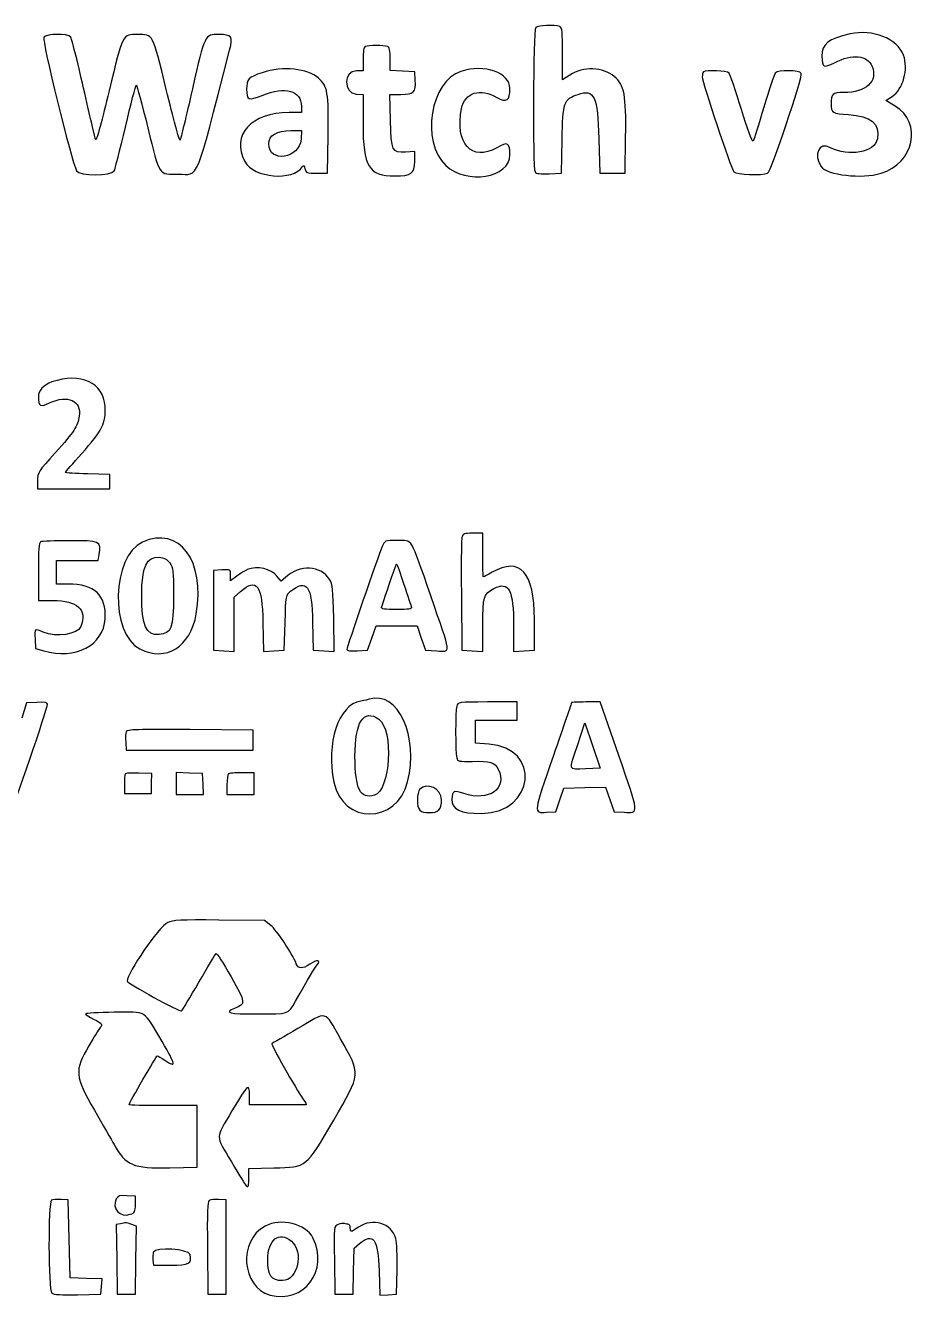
# Model space of a CAD drawing. Header units: millimetres. Extents: x 2 to 103, y -70 to -2.
# Drawn here: x 67.99 to 102.73, y -55.25 to -5.41 of the extents above; entities that cross this region are included whole.
import ezdxf

# ---------------------------------------------------------------- set-up
doc = ezdxf.new("R2010")
doc.units = ezdxf.units.MM
doc.layers.get('0').update_dxf_attribs({"linetype": 'CONTINUOUS'})

msp = doc.modelspace()

# ---------------------------------------------------------------- linework, layer by layer
for p, q in [((81.224, -6.727), (81.224, -7.184)), ((82.291, -7.177), (82.291, -6.726)), ((89.048, -7.541), (89.048, -6.516)), ((81.224, -7.184), (80.974, -7.184)), ((82.771, -7.198), (82.291, -7.177)), ((83.251, -7.219), (82.771, -7.198)), ((83.273, -7.563), (83.251, -7.219)), ((89.334, -7.352), (89.048, -7.541)), ((80.957, -8.095), (81.224, -8.117)), ((81.224, -8.117), (81.224, -9.271)), ((82.302, -9.129), (82.278, -8.108)), ((82.278, -8.108), (82.702, -8.108)), ((101.726, -8.35), (101.971, -8.189)), ((102.085, -8.567), (101.726, -8.35)), ((78.806, -8.819), (78.326, -8.82)), ((78.806, -8.58), (78.806, -8.819)), ((78.401, -9.531), (78.814, -9.531)), ((78.814, -9.531), (78.792, -9.866)), ((79.837, -11.202), (79.857, -9.722)), ((89.012, -11.202), (89.032, -9.889)), ((90.469, -9.851), (90.506, -11.202)), ((91.502, -11.202), (91.521, -9.785)), ((83.251, -10.349), (82.891, -10.372)), ((83.251, -10.738), (83.251, -10.349)), ((79.414, -11.202), (79.837, -11.202)), ((88.521, -11.223), (89.012, -11.202)), ((90.506, -11.202), (91.004, -11.202)), ((91.004, -11.202), (91.502, -11.202)), ((68.461, -23.252), (68.457, -23.578)), ((71.302, -23.009), (70.431, -22.989)), ((71.302, -23.293), (71.302, -23.009)), ((71.302, -23.578), (71.302, -23.293)), ((68.457, -23.578), (69.88, -23.578)), ((69.88, -23.578), (71.302, -23.578)), ((85.918, -25.32), (85.529, -25.32)), ((85.918, -26.174), (85.918, -25.32)), ((69.204, -26.849), (69.204, -26.387)), ((69.204, -26.387), (70.019, -26.387)), ((70.019, -26.387), (70.834, -26.387)), ((70.834, -26.387), (70.879, -26.146)), ((68.493, -26.82), (68.493, -27.952)), ((69.204, -27.312), (69.204, -26.849)), ((75.694, -26.757), (75.357, -26.778)), ((75.357, -26.778), (75.357, -28.343)), ((69.656, -27.312), (69.204, -27.312)), ((76.032, -27.186), (76.032, -26.961)), ((76.278, -26.999), (76.032, -27.186)), ((78.018, -27.2), (77.861, -27.009)), ((78.181, -27.051), (78.018, -27.2)), ((76.174, -27.824), (76.426, -27.604)), ((76.174, -28.887), (76.174, -27.824)), ((85.081, -27.774), (85.101, -29.908)), ((68.493, -27.952), (69.057, -27.952)), ((75.357, -28.343), (75.357, -29.908)), ((76.174, -29.951), (76.174, -28.887)), ((77.3, -28.802), (77.322, -29.95)), ((78.13, -29.908), (78.166, -28.819)), ((79.249, -28.798), (79.268, -29.908)), ((80.098, -29.951), (80.074, -28.646)), ((87.945, -29.908), (87.943, -28.698)), ((81.571, -29.428), (81.739, -28.948)), ((81.739, -28.948), (82.54, -28.948)), ((82.54, -28.948), (83.341, -28.948)), ((83.341, -28.948), (83.51, -29.428)), ((85.918, -29.951), (85.918, -28.931)), ((87.128, -28.949), (87.128, -29.951)), ((68.365, -29.461), (68.386, -29.831)), ((68.386, -29.831), (68.706, -29.927)), ((81.402, -29.908), (81.571, -29.428)), ((83.51, -29.428), (83.678, -29.908)), ((75.357, -29.908), (75.766, -29.929)), ((75.766, -29.929), (76.174, -29.951)), ((77.322, -29.95), (77.726, -29.929)), ((77.726, -29.929), (78.13, -29.908)), ((79.268, -29.908), (79.683, -29.929)), ((79.683, -29.929), (80.098, -29.951)), ((80.993, -29.929), (81.402, -29.908)), ((83.678, -29.908), (84.123, -29.929)), ((85.101, -29.908), (85.509, -29.929)), ((85.509, -29.929), (85.918, -29.951)), ((87.128, -29.951), (87.537, -29.929)), ((87.537, -29.929), (87.945, -29.908)), ((68.031, -31.97), (67.84, -32.575)), ((68.44, -31.949), (68.031, -31.97)), ((87.27, -31.935), (86.105, -31.935)), ((87.27, -32.291), (87.27, -31.935)), ((87.27, -32.646), (87.27, -32.291)), ((90.523, -31.935), (89.963, -31.935)), ((91.254, -34.037), (90.523, -31.935)), ((85.634, -33.099), (85.634, -32.646)), ((85.634, -32.646), (86.452, -32.646)), ((86.452, -32.646), (87.27, -32.646)), ((89.63, -33.638), (89.926, -32.754)), ((89.926, -32.754), (90.222, -33.643)), ((76.921, -33.037), (74.448, -33.019)), ((76.921, -33.429), (76.921, -33.037)), ((85.634, -33.552), (85.634, -33.099)), ((71.92, -33.509), (71.943, -33.82)), ((71.943, -33.82), (74.432, -33.82)), ((74.432, -33.82), (76.921, -33.82)), ((76.921, -33.82), (76.921, -33.429)), ((86.155, -33.585), (85.634, -33.552)), ((90.222, -33.643), (90.518, -34.531)), ((72.938, -34.744), (72.429, -34.724)), ((72.934, -35.136), (72.938, -34.744)), ((76.957, -34.709), (76.471, -34.709)), ((76.957, -35.136), (76.957, -34.709)), ((90.518, -34.531), (89.952, -34.552)), ((71.87, -35.171), (71.871, -35.527)), ((72.93, -35.527), (72.934, -35.136)), ((75.89, -35.183), (75.89, -35.562)), ((76.957, -35.562), (76.957, -35.136)), ((88.942, -35.776), (89.095, -35.313)), ((89.095, -35.313), (89.916, -35.293)), ((89.916, -35.293), (90.736, -35.273)), ((90.736, -35.273), (90.906, -35.756)), ((71.871, -35.527), (72.401, -35.527)), ((72.401, -35.527), (72.93, -35.527)), ((75.89, -35.562), (76.423, -35.562)), ((76.423, -35.562), (76.957, -35.562)), ((88.788, -36.238), (88.942, -35.776)), ((90.906, -35.756), (91.075, -36.238)), ((88.419, -36.26), (88.788, -36.238)), ((91.075, -36.238), (91.459, -36.26)), ((77.359, -40.505), (75.576, -40.487)), ((77.613, -40.699), (77.359, -40.505)), ((74.716, -47.76), (73.383, -47.76)), ((74.716, -48.969), (74.716, -47.76)), ((76.779, -47.732), (76.772, -47.355)), ((77.864, -47.73), (76.779, -47.732)), ((74.716, -50.178), (74.716, -48.969)), ((73.649, -50.199), (74.716, -50.178)), ((76.743, -50.225), (77.733, -50.202)), ((76.743, -50.625), (76.743, -50.225)), ((72.298, -51.316), (71.965, -51.295)), ((72.298, -51.635), (72.298, -51.316)), ((69.666, -51.459), (69.382, -51.445)), ((69.702, -52.988), (69.666, -51.459)), ((75.854, -51.459), (75.57, -51.44)), ((75.854, -53.308), (75.854, -51.459)), ((71.71, -52.398), (71.548, -52.429)), ((71.548, -52.429), (71.568, -53.793)), ((72.337, -52.488), (72.153, -52.418)), ((72.318, -53.822), (72.337, -52.488)), ((69.738, -54.517), (69.702, -52.988)), ((75.854, -55.157), (75.854, -53.308)), ((80.873, -53.352), (81.09, -53.17)), ((71.568, -53.793), (71.587, -55.157)), ((72.298, -55.157), (72.318, -53.822)), ((72.986, -53.818), (73.009, -54.019)), ((75.124, -53.348), (75.143, -55.157)), ((80.102, -53.822), (80.122, -55.157)), ((80.853, -54.255), (80.873, -53.352)), ((73.009, -54.019), (73.677, -54.019)), ((80.833, -55.157), (80.853, -54.255)), ((81.854, -54.244), (81.878, -55.2)), ((82.54, -55.157), (82.562, -54.197)), ((70.364, -54.538), (69.738, -54.517)), ((70.99, -54.558), (70.364, -54.538)), ((70.968, -54.858), (70.99, -54.558)), ((70.032, -55.177), (70.947, -55.157)), ((70.947, -55.157), (70.968, -54.858)), ((71.587, -55.157), (71.943, -55.157)), ((71.943, -55.157), (72.298, -55.157)), ((75.143, -55.157), (75.499, -55.157)), ((75.499, -55.157), (75.854, -55.157)), ((80.122, -55.157), (80.478, -55.157)), ((80.478, -55.157), (80.833, -55.157)), ((81.878, -55.2), (82.209, -55.179)), ((82.209, -55.179), (82.54, -55.157))]:
    msp.add_line(p, q)
msp.add_lwpolyline([(73.898, -35.132), (73.898, -35.562), (74.435, -35.562), (74.972, -35.562), (74.951, -35.153), (74.93, -34.744), (74.414, -34.723), (73.898, -34.702)], close=True)
for points in [[(87.995, -5.491), (87.895, -5.591), (87.872, -10.996), (87.971, -11.152)], [(88.935, -5.449), (88.738, -5.373), (88.084, -5.402), (87.995, -5.491)], [(89.048, -6.516), (89.048, -5.648), (89.031, -5.485), (88.935, -5.449)], [(68.707, -5.867), (68.623, -5.968), (69.794, -10.735), (69.994, -11.109)], [(69.757, -5.85), (69.65, -5.718), (68.819, -5.732), (68.707, -5.867)], [(70.265, -7.859), (70.025, -6.803), (69.796, -5.899), (69.757, -5.85)], [(72.388, -5.761), (71.789, -5.761), (71.811, -5.717), (71.27, -7.968)], [(73.51, -7.921), (72.962, -5.676), (73.006, -5.761), (72.388, -5.761)], [(75.575, -5.761), (75.013, -5.761), (75.026, -5.734), (74.536, -7.895)], [(75.993, -6.372), (76.13, -5.842), (76.074, -5.761), (75.575, -5.761)], [(100.321, -5.738), (99.469, -5.929), (99.219, -6.128), (99.219, -6.613)], [(102.415, -6.566), (102.172, -5.92), (101.209, -5.54), (100.321, -5.738)], [(73.982, -11.238), (74.809, -11.238), (74.617, -11.704), (75.993, -6.372)], [(81.313, -6.235), (81.255, -6.258), (81.224, -6.429), (81.224, -6.727)], [(82.179, -6.231), (82.046, -6.18), (81.442, -6.183), (81.313, -6.235)], [(82.291, -6.726), (82.291, -6.38), (82.265, -6.264), (82.179, -6.231)], [(99.219, -6.613), (99.219, -7.056), (99.276, -7.087), (99.708, -6.868)], [(99.708, -6.868), (100.421, -6.506), (100.994, -6.563), (101.183, -7.014)], [(101.971, -8.189), (102.404, -7.906), (102.621, -7.112), (102.415, -6.566)], [(77.268, -7.259), (76.744, -7.425), (76.654, -7.52), (76.66, -7.904)], [(79.483, -7.478), (79.037, -7.087), (78.102, -6.994), (77.268, -7.259)], [(80.974, -7.184), (80.458, -7.184), (80.443, -8.052), (80.957, -8.095)], [(85.065, -7.206), (83.861, -7.587), (83.48, -9.955), (84.472, -10.896)], [(86.985, -7.878), (86.985, -7.26), (85.992, -6.912), (85.065, -7.206)], [(91.077, -7.408), (90.65, -7.033), (89.854, -7.008), (89.334, -7.352)], [(91.521, -9.785), (91.544, -8.12), (91.476, -7.759), (91.077, -7.408)], [(94.525, -7.427), (94.525, -7.632), (95.66, -11.038), (95.766, -11.152)], [(94.572, -7.231), (94.546, -7.257), (94.525, -7.345), (94.525, -7.427)], [(95.574, -7.273), (95.5, -7.179), (94.658, -7.145), (94.572, -7.231)], [(96.058, -8.698), (95.83, -7.963), (95.612, -7.321), (95.574, -7.273)], [(97.388, -7.273), (97.35, -7.321), (97.149, -7.922), (96.943, -8.606)], [(97.089, -11.205), (97.217, -11.155), (98.468, -7.439), (98.408, -7.284)], [(98.408, -7.284), (98.358, -7.152), (97.49, -7.143), (97.388, -7.273)], [(101.183, -7.014), (101.425, -7.595), (100.948, -8.037), (100.078, -8.037)], [(70.743, -9.886), (70.72, -9.828), (70.506, -8.915), (70.265, -7.859)], [(71.27, -7.968), (71.003, -9.082), (70.765, -9.945), (70.743, -9.886)], [(71.906, -9.392), (72.119, -8.49), (72.311, -7.753), (72.333, -7.753)], [(72.333, -7.753), (72.354, -7.753), (72.558, -8.501), (72.786, -9.416)], [(74.049, -9.9), (74.025, -9.927), (73.782, -9.037), (73.51, -7.921)], [(74.536, -7.895), (74.292, -8.971), (74.073, -9.873), (74.049, -9.9)], [(76.66, -7.904), (76.665, -8.335), (76.734, -8.363), (77.264, -8.151)], [(77.264, -8.151), (78.185, -7.783), (78.806, -7.956), (78.806, -8.58)], [(79.857, -9.722), (79.879, -8.039), (79.837, -7.789), (79.483, -7.478)], [(82.702, -8.108), (83.219, -8.108), (83.303, -8.028), (83.273, -7.563)], [(86.475, -8.225), (86.856, -8.448), (86.985, -8.36), (86.985, -7.878)], [(85.088, -8.668), (85.214, -8.036), (85.822, -7.842), (86.475, -8.225)], [(89.032, -9.889), (89.053, -8.421), (89.099, -8.291), (89.654, -8.108)], [(89.654, -8.108), (90.294, -7.896), (90.423, -8.173), (90.469, -9.851)], [(100.078, -8.037), (99.621, -8.037), (99.574, -8.08), (99.575, -8.487)], [(78.326, -8.82), (76.836, -8.823), (76.037, -9.707), (76.591, -10.739)], [(86.468, -10.2), (85.49, -10.774), (84.815, -10.025), (85.088, -8.668)], [(96.519, -9.943), (96.493, -9.994), (96.285, -9.433), (96.058, -8.698)], [(96.943, -8.606), (96.736, -9.291), (96.546, -9.892), (96.519, -9.943)], [(99.575, -8.487), (99.577, -8.832), (99.637, -8.869), (100.253, -8.904)], [(100.253, -8.904), (101.136, -8.954), (101.504, -9.26), (101.392, -9.853)], [(101.535, -11.204), (102.832, -10.817), (103.165, -9.22), (102.085, -8.567)], [(71.47, -11.111), (71.497, -11.068), (71.693, -10.294), (71.906, -9.392)], [(72.786, -9.416), (73.269, -11.363), (73.187, -11.238), (73.982, -11.238)], [(81.224, -9.271), (81.224, -10.939), (81.451, -11.31), (82.469, -11.308)], [(82.891, -10.372), (82.358, -10.406), (82.331, -10.349), (82.302, -9.129)], [(77.526, -10.052), (77.526, -9.718), (77.839, -9.531), (78.401, -9.531)], [(78.792, -9.866), (78.743, -10.632), (77.526, -10.81), (77.526, -10.052)], [(101.392, -9.853), (101.291, -10.39), (100.279, -10.571), (99.531, -10.186)], [(86.985, -10.477), (86.985, -10.003), (86.891, -9.953), (86.468, -10.2)], [(99.531, -10.186), (99.104, -9.966), (98.867, -10.48), (99.186, -10.935)], [(76.591, -10.739), (76.94, -11.39), (78.488, -11.526), (78.851, -10.937)], [(78.851, -10.937), (78.889, -10.876), (78.92, -10.904), (78.948, -11.025)], [(82.469, -11.308), (83.122, -11.306), (83.251, -11.212), (83.251, -10.738)], [(84.472, -10.896), (85.283, -11.666), (86.985, -11.382), (86.985, -10.477)], [(99.186, -10.935), (99.425, -11.277), (100.775, -11.431), (101.535, -11.204)], [(69.994, -11.109), (70.1, -11.307), (71.348, -11.309), (71.47, -11.111)], [(78.948, -11.025), (78.987, -11.189), (79.021, -11.202), (79.414, -11.202)], [(87.971, -11.152), (88.012, -11.217), (88.176, -11.238), (88.521, -11.223)], [(95.766, -11.152), (95.854, -11.247), (96.873, -11.287), (97.089, -11.205)], [(69.026, -19.387), (68.684, -19.51), (68.493, -19.722), (68.494, -19.976)], [(71.113, -20.342), (71.06, -19.419), (70.126, -18.992), (69.026, -19.387)], [(68.494, -19.976), (68.496, -20.332), (68.585, -20.379), (68.935, -20.209)], [(68.935, -20.209), (69.633, -19.872), (70.194, -20.119), (70.097, -20.722)], [(70.192, -22.192), (71.004, -21.287), (71.149, -20.995), (71.113, -20.342)], [(70.097, -20.722), (70.031, -21.14), (69.907, -21.328), (69.157, -22.159)], [(69.157, -22.159), (68.497, -22.889), (68.465, -22.941), (68.461, -23.252)], [(69.56, -22.933), (69.56, -22.913), (69.844, -22.58), (70.192, -22.192)], [(70.431, -22.989), (69.952, -22.978), (69.56, -22.953), (69.56, -22.933)], [(85.529, -25.32), (85.183, -25.32), (85.134, -25.339), (85.1, -25.48)], [(68.582, -25.652), (68.516, -25.679), (68.493, -25.981), (68.493, -26.82)], [(69.717, -25.61), (69.142, -25.614), (68.631, -25.632), (68.582, -25.652)], [(70.879, -26.146), (70.974, -25.64), (70.896, -25.604), (69.717, -25.61)], [(72.58, -25.667), (71.362, -26.22), (71.285, -29.254), (72.474, -29.855)], [(74.687, -28.482), (75.049, -26.399), (74.014, -25.016), (72.58, -25.667)], [(81.975, -25.836), (81.817, -26.22), (80.584, -29.803), (80.584, -29.879)], [(82.563, -25.605), (82.074, -25.605), (82.07, -25.607), (81.975, -25.836)], [(83.881, -27.774), (83.065, -25.415), (83.181, -25.605), (82.563, -25.605)], [(85.1, -25.48), (85.078, -25.568), (85.07, -26.601), (85.081, -27.774)], [(72.547, -27.76), (72.548, -26.629), (72.738, -26.216), (73.237, -26.259)], [(73.237, -26.259), (73.42, -26.274), (73.536, -26.338), (73.643, -26.481)], [(85.947, -27.027), (85.931, -27.027), (85.918, -26.643), (85.918, -26.174)], [(73.643, -26.481), (73.779, -26.665), (73.792, -26.776), (73.792, -27.774)], [(76.032, -26.961), (76.032, -26.736), (76.031, -26.735), (75.694, -26.757)], [(76.687, -26.746), (76.597, -26.782), (76.413, -26.896), (76.278, -26.999)], [(77.861, -27.009), (77.605, -26.699), (77.091, -26.584), (76.687, -26.746)], [(79.922, -27.145), (79.541, -26.564), (78.759, -26.522), (78.181, -27.051)], [(82.251, -27.33), (82.397, -26.89), (82.527, -26.53), (82.54, -26.53)], [(82.54, -26.53), (82.553, -26.53), (82.683, -26.89), (82.829, -27.33)], [(86.285, -26.85), (86.114, -26.948), (85.962, -27.027), (85.947, -27.027)], [(87.943, -28.698), (87.94, -26.845), (87.382, -26.223), (86.285, -26.85)], [(71.112, -28.67), (71.164, -27.743), (70.702, -27.312), (69.656, -27.312)], [(76.426, -27.604), (77.055, -27.051), (77.271, -27.348), (77.3, -28.802)], [(78.379, -27.592), (79.022, -27.093), (79.224, -27.373), (79.249, -28.798)], [(80.074, -28.646), (80.054, -27.533), (80.032, -27.312), (79.922, -27.145)], [(81.953, -28.219), (81.971, -28.17), (82.105, -27.77), (82.251, -27.33)], [(82.829, -27.33), (82.975, -27.77), (83.109, -28.17), (83.127, -28.219)], [(86.357, -27.483), (86.939, -27.183), (87.128, -27.542), (87.128, -28.949)], [(73.226, -29.29), (72.719, -29.333), (72.547, -28.945), (72.547, -27.76)], [(73.792, -27.774), (73.792, -29.052), (73.718, -29.249), (73.226, -29.29)], [(78.166, -28.819), (78.201, -27.761), (78.207, -27.726), (78.379, -27.592)], [(84.123, -29.929), (84.681, -29.956), (84.703, -30.154), (83.881, -27.774)], [(85.918, -28.931), (85.918, -27.811), (85.955, -27.692), (86.357, -27.483)], [(69.057, -27.952), (70.038, -27.952), (70.415, -28.305), (70.156, -28.98)], [(82.54, -28.308), (82.074, -28.308), (81.928, -28.286), (81.953, -28.219)], [(83.127, -28.219), (83.152, -28.286), (83.006, -28.308), (82.54, -28.308)], [(68.706, -29.927), (69.938, -30.294), (71.053, -29.711), (71.112, -28.67)], [(72.474, -29.855), (73.497, -30.372), (74.462, -29.773), (74.687, -28.482)], [(68.682, -29.197), (68.333, -29.051), (68.341, -29.044), (68.365, -29.461)], [(70.156, -28.98), (70.038, -29.286), (69.193, -29.41), (68.682, -29.197)], [(80.584, -29.879), (80.584, -29.921), (80.754, -29.942), (80.993, -29.929)], [(81.134, -31.897), (80.261, -32.043), (79.764, -33.547), (80.082, -35.08)], [(81.473, -31.829), (81.434, -31.842), (81.281, -31.872), (81.134, -31.897)], [(82.973, -35.064), (83.428, -33.286), (82.586, -31.469), (81.473, -31.829)], [(67.409, -36.214), (67.495, -36.16), (68.849, -32.218), (68.849, -32.022)], [(68.849, -32.022), (68.849, -31.952), (68.742, -31.933), (68.44, -31.949)], [(84.896, -32.095), (84.841, -32.301), (84.841, -33.913), (84.896, -34.119)], [(86.105, -31.935), (84.956, -31.935), (84.939, -31.937), (84.896, -32.095)], [(89.404, -31.959), (89.404, -31.972), (89.082, -32.906), (88.689, -34.034)], [(89.963, -31.935), (89.656, -31.935), (89.404, -31.946), (89.404, -31.959)], [(80.909, -34.069), (80.902, -32.718), (81.241, -32.189), (81.843, -32.611)], [(81.843, -32.611), (82.434, -33.025), (82.296, -35.413), (81.671, -35.589)], [(71.936, -33.099), (71.915, -33.154), (71.908, -33.339), (71.92, -33.509)], [(74.448, -33.019), (72.382, -33.003), (71.968, -33.016), (71.936, -33.099)], [(85.883, -36.305), (87.968, -36.289), (88.225, -33.719), (86.155, -33.585)], [(89.952, -34.552), (89.249, -34.578), (89.283, -34.675), (89.63, -33.638)], [(81.671, -35.589), (81.109, -35.746), (80.914, -35.358), (80.909, -34.069)], [(84.896, -34.119), (84.935, -34.266), (84.974, -34.275), (85.517, -34.263)], [(85.517, -34.263), (86.214, -34.247), (86.385, -34.299), (86.524, -34.568)], [(88.689, -34.034), (87.892, -36.323), (87.896, -36.29), (88.419, -36.26)], [(91.459, -36.26), (92.053, -36.294), (92.058, -36.35), (91.254, -34.037)], [(71.894, -34.759), (71.88, -34.79), (71.87, -34.976), (71.87, -35.171)], [(72.429, -34.724), (72.148, -34.712), (71.908, -34.728), (71.894, -34.759)], [(75.937, -34.756), (75.911, -34.782), (75.89, -34.974), (75.89, -35.183)], [(76.471, -34.709), (76.203, -34.709), (75.963, -34.73), (75.937, -34.756)], [(86.524, -34.568), (86.914, -35.322), (86.157, -35.857), (85.173, -35.523)], [(80.082, -35.08), (80.429, -36.75), (82.545, -36.739), (82.973, -35.064)], [(83.443, -35.363), (83.396, -35.41), (83.358, -35.596), (83.358, -35.776)], [(84.302, -35.776), (84.302, -35.328), (83.746, -35.061), (83.443, -35.363)], [(83.358, -35.776), (83.358, -36.18), (83.446, -36.274), (83.826, -36.274)], [(83.826, -36.274), (84.188, -36.274), (84.302, -36.154), (84.302, -35.776)], [(85.173, -35.523), (84.783, -35.391), (84.709, -35.425), (84.709, -35.739)], [(84.709, -35.739), (84.709, -36.159), (85.025, -36.311), (85.883, -36.305)], [(73.57, -40.581), (73.213, -40.76), (71.966, -42.561), (71.98, -42.877)], [(75.576, -40.487), (74.073, -40.472), (73.757, -40.487), (73.57, -40.581)], [(78.609, -42.196), (78.439, -41.781), (77.828, -40.863), (77.613, -40.699)], [(74.788, -42.924), (75.129, -42.337), (75.431, -41.831), (75.46, -41.8)], [(75.46, -41.8), (75.489, -41.769), (75.754, -42.178), (76.05, -42.709)], [(78.576, -43.671), (79.09, -42.76), (79.34, -42.34), (79.427, -42.237)], [(79.133, -42.221), (78.853, -42.412), (78.694, -42.404), (78.609, -42.196)], [(79.427, -42.237), (79.594, -42.04), (79.414, -42.03), (79.133, -42.221)], [(76.05, -42.709), (76.634, -43.758), (76.635, -43.764), (76.18, -43.953)], [(71.98, -42.877), (71.984, -42.968), (74.057, -44.109), (74.112, -44.05)], [(74.112, -44.05), (74.143, -44.017), (74.447, -43.51), (74.788, -42.924)], [(77.088, -44.168), (78.331, -44.168), (78.287, -44.183), (78.576, -43.671)], [(71.467, -44.103), (70.849, -44.109), (70.342, -44.136), (70.342, -44.164)], [(70.342, -44.164), (70.342, -44.192), (70.486, -44.286), (70.662, -44.374)], [(73.346, -45.253), (72.587, -43.969), (72.787, -44.091), (71.467, -44.103)], [(76.18, -43.953), (75.769, -44.123), (75.96, -44.168), (77.088, -44.168)], [(80.345, -45.146), (79.688, -43.998), (79.859, -44.039), (78.664, -44.741)], [(70.917, -44.705), (70.881, -44.743), (70.683, -45.061), (70.478, -45.413)], [(70.662, -44.374), (70.991, -44.538), (71.03, -44.589), (70.917, -44.705)], [(78.664, -44.741), (78.136, -45.051), (77.678, -45.313), (77.647, -45.324)], [(73.456, -45.982), (73.912, -46.292), (73.896, -46.182), (73.346, -45.253)], [(77.647, -45.324), (77.594, -45.343), (78.579, -47.088), (78.891, -47.529)], [(80.076, -48.33), (81.151, -46.484), (81.146, -46.546), (80.345, -45.146)], [(70.478, -45.413), (69.9, -46.402), (69.917, -46.601), (70.689, -47.938)], [(72.049, -47.728), (72.049, -47.667), (73.125, -45.804), (73.16, -45.804)], [(73.16, -45.804), (73.179, -45.804), (73.312, -45.884), (73.456, -45.982)], [(76.772, -47.355), (76.763, -46.859), (76.731, -46.888), (76.086, -47.972)], [(73.383, -47.76), (72.649, -47.76), (72.049, -47.746), (72.049, -47.728)], [(78.989, -47.727), (78.966, -47.728), (78.46, -47.73), (77.864, -47.73)], [(78.891, -47.529), (78.967, -47.637), (79.011, -47.726), (78.989, -47.727)], [(70.689, -47.938), (71.016, -48.505), (71.364, -49.113), (71.462, -49.289)], [(76.086, -47.972), (75.423, -49.089), (75.425, -48.871), (76.065, -49.968)], [(77.733, -50.202), (79.03, -50.171), (78.982, -50.21), (80.076, -48.33)], [(71.462, -49.289), (71.919, -50.111), (72.195, -50.226), (73.649, -50.199)], [(76.065, -49.968), (76.735, -51.116), (76.743, -51.124), (76.743, -50.625)], [(71.965, -51.295), (71.686, -51.277), (71.618, -51.298), (71.551, -51.423)], [(69.009, -51.468), (68.872, -51.526), (68.881, -55.001), (69.018, -55.115)], [(69.382, -51.445), (69.226, -51.437), (69.058, -51.448), (69.009, -51.468)], [(71.551, -51.423), (71.356, -51.788), (71.698, -52.164), (72.098, -52.023)], [(72.098, -52.023), (72.277, -51.96), (72.298, -51.92), (72.298, -51.635)], [(75.195, -51.481), (75.126, -51.526), (75.109, -51.95), (75.124, -53.348)], [(75.57, -51.44), (75.413, -51.43), (75.245, -51.448), (75.195, -51.481)], [(71.92, -52.357), (71.893, -52.363), (71.799, -52.381), (71.71, -52.398)], [(72.153, -52.418), (72.052, -52.379), (71.947, -52.352), (71.92, -52.357)], [(77.383, -52.486), (76.322, -53.047), (76.453, -54.876), (77.577, -55.188)], [(79.259, -52.946), (78.981, -52.399), (78.001, -52.159), (77.383, -52.486)], [(80.245, -52.422), (80.084, -52.486), (80.083, -52.491), (80.102, -53.822)], [(80.501, -52.388), (80.449, -52.371), (80.334, -52.386), (80.245, -52.422)], [(80.661, -52.419), (80.625, -52.419), (80.553, -52.405), (80.501, -52.388)], [(80.726, -52.561), (80.726, -52.483), (80.697, -52.419), (80.661, -52.419)], [(81.053, -52.526), (80.737, -52.74), (80.726, -52.741), (80.726, -52.561)], [(82.507, -52.975), (82.331, -52.372), (81.609, -52.148), (81.053, -52.526)], [(77.49, -53.806), (77.49, -53.015), (77.935, -52.664), (78.415, -53.077)], [(77.577, -55.188), (78.897, -55.555), (79.904, -54.213), (79.259, -52.946)], [(78.415, -53.077), (78.913, -53.505), (78.661, -54.624), (78.067, -54.624)], [(81.09, -53.17), (81.624, -52.72), (81.821, -52.996), (81.854, -54.244)], [(82.562, -54.197), (82.574, -53.652), (82.551, -53.124), (82.507, -52.975)], [(73.002, -53.515), (72.981, -53.571), (72.974, -53.707), (72.986, -53.818)], [(74.441, -53.603), (74.384, -53.379), (73.085, -53.299), (73.002, -53.515)], [(73.677, -54.019), (74.415, -54.019), (74.53, -53.956), (74.441, -53.603)], [(78.067, -54.624), (77.625, -54.624), (77.49, -54.433), (77.49, -53.806)], [(69.018, -55.115), (69.085, -55.17), (69.418, -55.19), (70.032, -55.177)]]:
    msp.add_open_spline(points, degree=3)

doc.saveas('drawing.dxf')
